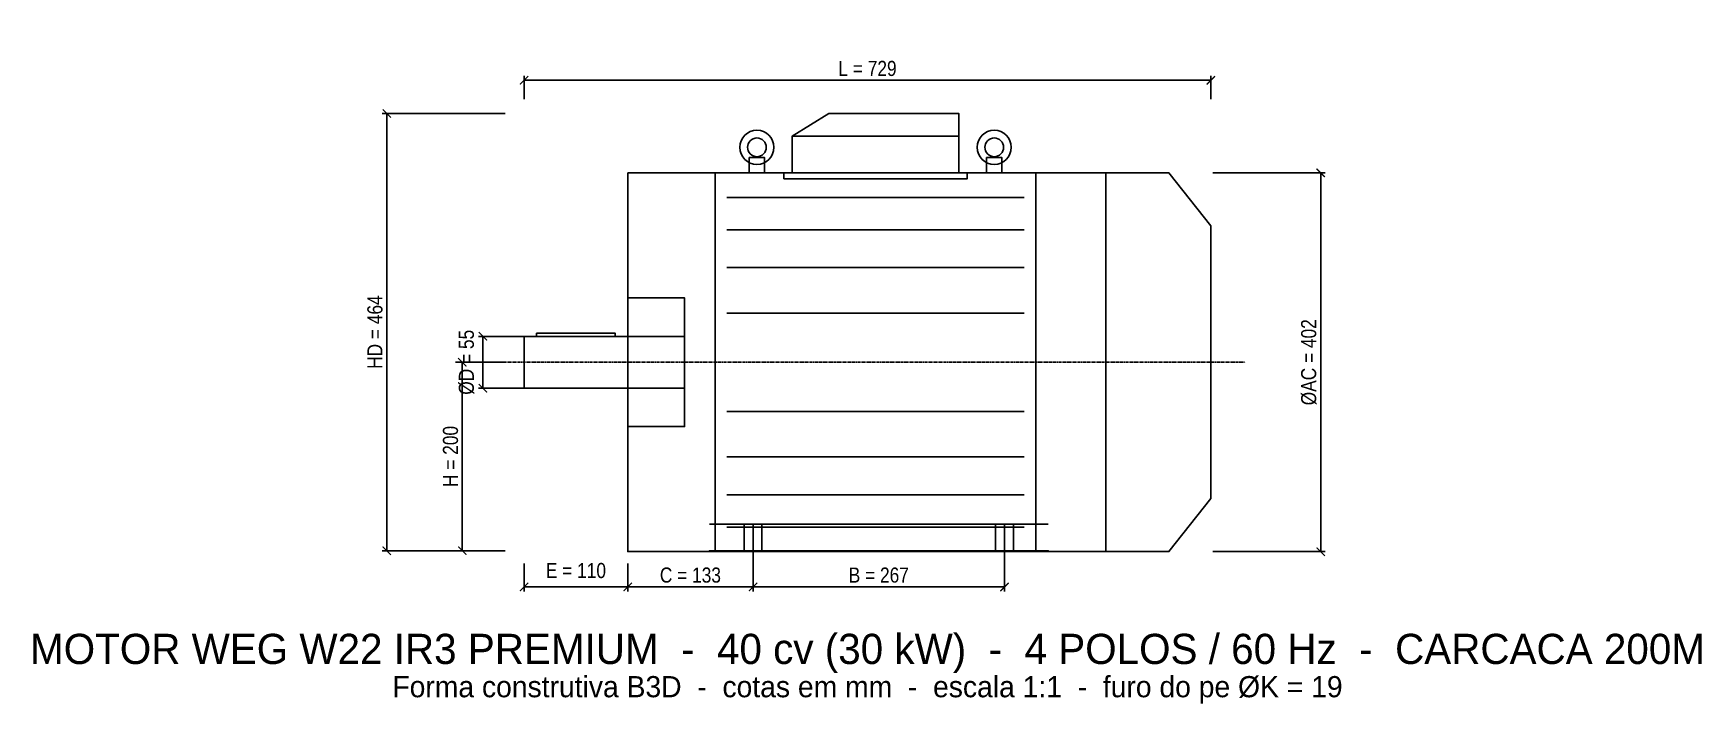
# Model space of a CAD drawing. Header units: metres. Extents: x -521 to 1250, y -362 to 349.
import ezdxf
from ezdxf.enums import TextEntityAlignment as Align

# ---------------------------------------------------------------- set-up
doc = ezdxf.new("R2010")
doc.units = ezdxf.units.M
doc.linetypes.add('CENTER', pattern=[5.08, 3.175, -0.635, 0.635, -0.635])
doc.linetypes.add('DASHED', pattern=[1.524, 1.27, -0.254])
for name, color, linetype in [('COTAS', 2, 'CONTINUOUS'), ('DETALHE', 8, 'DASHED'), ('EIXO', 3, 'CONTINUOUS'), ('EIXO_CENTRO', 6, 'CENTER'), ('MOTOR', 5, 'CONTINUOUS'), ('TEXTO', 7, 'CONTINUOUS')]:
    doc.layers.add(name, color=color, linetype=linetype)
doc.styles.add('OpenSansCondensed-Light', font='OpenSansCondensed-Light.ttf')
doc.dimstyles.new('PIVODRIP', dxfattribs={"dimtxt": 16.038, "dimasz": 8.8209, "dimexe": 4.8114, "dimexo": 5.6133, "dimgap": 4.49064, "dimtad": 1, "dimdec": 0, "dimzin": 12, "dimdsep": 46, "dimtxsty": 'OpenSansCondensed-Light', "dimblk": 'ARCHTICK', "dimcen": 2.5, "dimazin": 3, "dimtfac": 0.5, "dimtmove": 2, "dimatfit": 3})

# ---------------------------------------------------------------- blocks, each defined once
blk = doc.blocks.new('_ARCHTICK')
at = {"color": 0, "linetype": 'BYBLOCK', "const_width": 0.15}
blk.add_lwpolyline([(-0.5, -0.5), (0.5, 0.5)], dxfattribs=at)

msp = doc.modelspace()

# ---------------------------------------------------------------- linework, layer by layer
at = {"layer": 'DETALHE'}
for p, q in [((243, -220), (243, -171)), ((510, -220), (510, -171))]:
    msp.add_line(p, q, dxfattribs=at)
at = {"layer": 'EIXO'}
for points in [[(0, -27.5), (170.3525, -27.5), (170.3525, 27.5), (0, 27.5)], [(13.2, 27.5), (96.8, 27.5), (96.8, 30.8), (13.2, 30.8)]]:
    msp.add_lwpolyline(points, close=True, dxfattribs=at)
at = {"layer": 'EIXO_CENTRO'}
msp.add_line((-72.9, 0), (765.45, 0), dxfattribs=at)
at = {"layer": 'MOTOR'}
for p, q in [((284.558, 240.06), (461.592, 240.06)), ((202.85, -201), (202.85, 201)), ((543.3, -201), (543.3, 201)), ((617.58, -201), (617.58, 201)), ((215.23, 174.87), (530.92, 174.87)), ((215.23, 140.7), (530.92, 140.7)), ((215.23, 100.5), (530.92, 100.5)), ((215.23, 52.26), (530.92, 52.26)), ((215.23, -52.26), (530.92, -52.26)), ((215.23, -100.5), (530.92, -100.5)), ((215.23, -140.7), (530.92, -140.7)), ((196.7, -172), (556.3, -172)), ((215.23, -174.87), (530.92, -174.87))]:
    msp.add_line(p, q, dxfattribs=at)
for points in [[(284.558, 201), (284.558, 240.06), (323.5055, 264), (461.592, 264), (461.592, 201)], [(238.968, 201), (255.249, 201), (255.249, 217.281), (238.968, 217.281)], [(490.901, 201), (507.182, 201), (507.182, 217.281), (490.901, 217.281)], [(110, 201), (684.432, 201), (729, 144.72), (729, -144.72), (684.432, -201), (110, -201)], [(275.7063, 201), (470.4437, 201), (470.4437, 194.7), (275.7063, 194.7)], [(110, -68.34), (170.3525, -68.34), (170.3525, 68.34), (110, 68.34)], [(233.5, -200), (252.5, -200), (252.5, -172), (233.5, -172)], [(500.5, -200), (519.5, -200), (519.5, -172), (500.5, -172)]]:
    msp.add_lwpolyline(points, close=True, dxfattribs=at)
msp.add_lwpolyline([(196.7, -201), (196.7, -200), (556.3, -200), (556.3, -201)], dxfattribs=at)
for centre, radius in [((247.1085, 228.135), 18.09), ((247.1085, 228.135), 9.9495), ((499.0415, 228.135), 18.09), ((499.0415, 228.135), 9.9495)]:
    msp.add_circle(centre, radius, dxfattribs=at)

# ---------------------------------------------------------------- texts
at = {"layer": 'TEXTO'}
for s, height, p in [('MOTOR WEG W22 IR3 PREMIUM  -  40 cv (30 kW)  -  4 POLOS / 60 Hz  -  CARCACA 200M', 32.076, (364.5, -304.247)), ('Forma construtiva B3D  -  cotas em mm  -  escala 1:1  -  furo do pe %%cK = 19', 22.4532, (364.5, -344.342))]:
    msp.add_text(s, height=height, dxfattribs=at).set_placement(p, align=Align.MIDDLE_CENTER)

# ---------------------------------------------------------------- dimensions: what is measured, and where the dimension line sits
at = {"layer": 'COTAS'}
for base, p1, p2, text in [((0, 299.2836), (0, 273.6228), (729, 273.6228), 'L = <>'), ((0, -238.4912), (0, -208.019), (110, -208.019), 'E = <>'), ((110, -238.4912), (110, -208.019), (243, -208.019), 'C = <>'), ((243, -238.4912), (243, -208.019), (510, -208.019), 'B = <>')]:
    msp.add_linear_dim(base=base, p1=p1, p2=p2, text=text, dimstyle='PIVODRIP', dxfattribs=at).render()
for base, p1, p2, text in [((-145.8, -200), (-14.58, -200), (-14.58, 264), 'HD = <>'), ((845.64, -201), (725.355, -201), (725.355, 201), '%%cAC = <>'), ((-43.74, -27.5), (14.58, -27.5), (14.58, 27.5), '%%cD = <>'), ((-65.61, -200), (-14.58, -200), (-14.58, 0), 'H = <>')]:
    msp.add_linear_dim(base=base, p1=p1, p2=p2, angle=90, text=text, dimstyle='PIVODRIP', dxfattribs=at).render()

doc.saveas('drawing.dxf')
